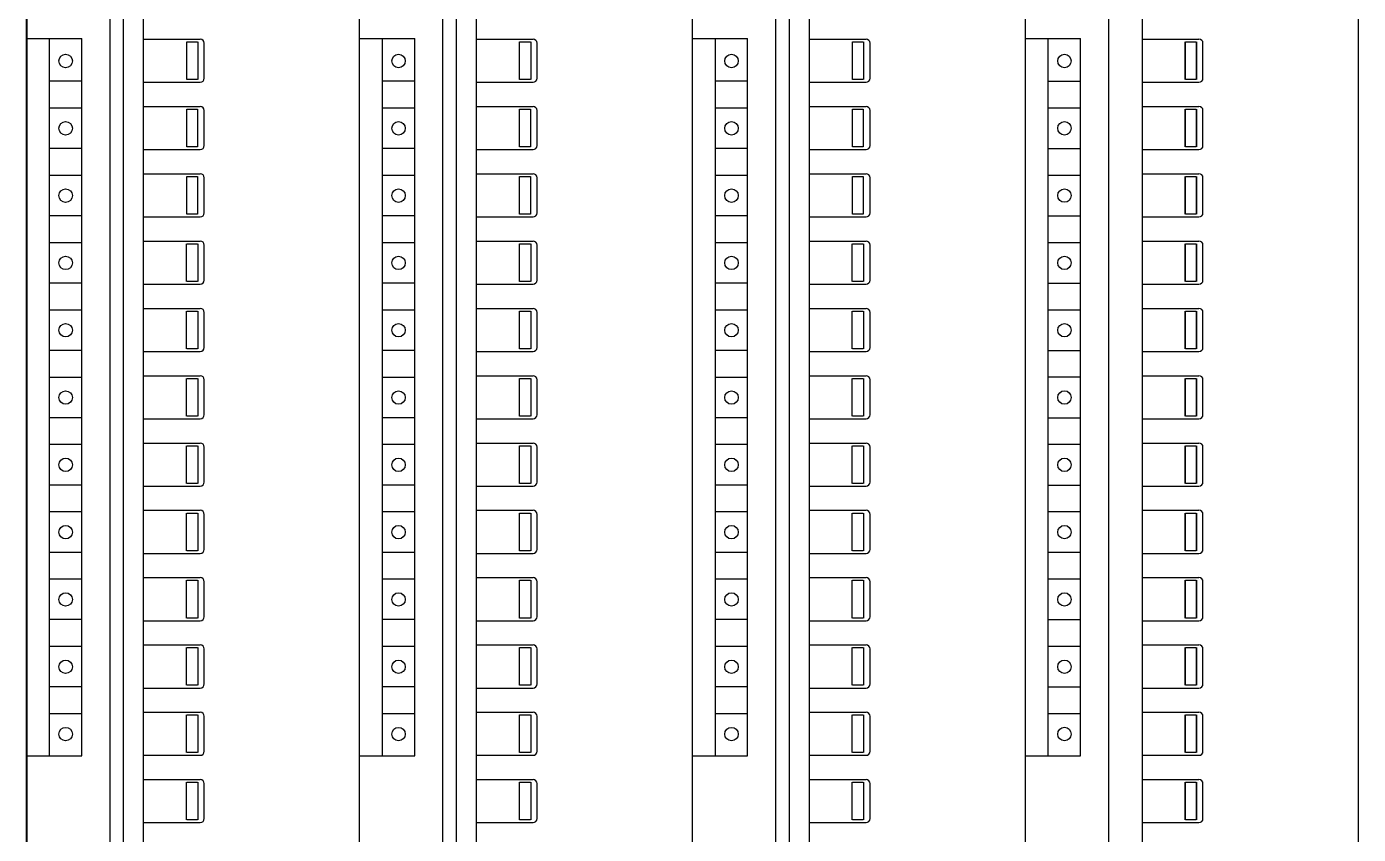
# Model space of a CAD drawing. Extents: x 430 to 1632, y -19 to 271.
# Drawn here: x 1290.2 to 1389.2, y 63.9 to 123.9 of the extents above; entities that cross this region are included whole.
import ezdxf

# ---------------------------------------------------------------- set-up
doc = ezdxf.new("R2010")
doc.units = 0
doc.header["$LTSCALE"] = 5
doc.header["$MEASUREMENT"] = 0
doc.layers.get('0').update_dxf_attribs({"linetype": 'CONTINUOUS'})

msp = doc.modelspace()

# ---------------------------------------------------------------- linework, layer by layer
at = {"color": 7, "linetype": 'Continuous'}
for p, q in [((1314.995, -17.648), (1314.995, 269.352)), ((1314.995, -17.648), (1314.995, 269.352)), ((1339.745, -17.648), (1339.745, 269.352)), ((1339.745, -17.648), (1339.745, 269.352)), ((1364.495, -17.648), (1364.495, 269.352)), ((1364.496, -17.648), (1364.496, 269.352)), ((1389.246, -17.648), (1389.246, 269.352)), ((1290.245, -18.572), (1290.245, 268.428)), ((1296.445, -1.108), (1296.445, 255.922)), ((1321.195, -1.108), (1321.195, 255.922)), ((1345.945, -1.108), (1345.945, 255.922)), ((1370.696, -1.108), (1370.696, 255.922)), ((1297.445, -1.108), (1297.445, 245.252)), ((1298.945, -4.108), (1298.945, 245.252)), ((1322.195, -1.108), (1322.195, 245.252)), ((1323.695, -4.108), (1323.695, 245.252)), ((1346.945, -1.108), (1346.945, 245.252)), ((1348.445, -4.108), (1348.445, 245.252)), ((1373.196, -4.108), (1373.196, 245.252)), ((1290.245, 123.052), (1294.345, 123.052)), ((1291.945, 69.752), (1291.945, 123.052)), ((1294.345, 69.752), (1294.345, 123.052)), ((1298.945, 122.992), (1303.145, 122.992)), ((1302.145, 119.992), (1302.145, 122.792)), ((1302.145, 122.792), (1302.945, 122.792)), ((1302.965, 122.792), (1302.965, 119.992)), ((1314.995, 123.052), (1319.095, 123.052)), ((1316.695, 69.752), (1316.695, 123.052)), ((1319.095, 69.752), (1319.095, 123.052)), ((1323.695, 122.992), (1327.895, 122.992)), ((1326.895, 119.992), (1326.895, 122.792)), ((1326.895, 122.792), (1327.695, 122.792)), ((1327.715, 122.792), (1327.715, 119.992)), ((1339.745, 123.052), (1343.845, 123.052)), ((1341.445, 69.752), (1341.445, 123.052)), ((1343.845, 69.752), (1343.845, 123.052)), ((1348.445, 122.992), (1352.645, 122.992)), ((1351.645, 119.992), (1351.645, 122.792)), ((1351.645, 122.792), (1352.445, 122.792)), ((1352.465, 122.792), (1352.465, 119.992)), ((1364.496, 123.052), (1368.596, 123.052)), ((1366.196, 69.752), (1366.196, 123.052)), ((1368.596, 69.752), (1368.596, 123.052)), ((1373.196, 122.992), (1377.396, 122.992)), ((1376.376, 119.992), (1376.376, 122.792)), ((1376.396, 119.992), (1376.396, 122.792)), ((1376.396, 122.792), (1377.196, 122.792)), ((1377.196, 122.792), (1377.196, 119.992)), ((1377.216, 122.792), (1377.216, 119.992)), ((1303.445, 120.092), (1303.445, 122.692)), ((1328.195, 120.092), (1328.195, 122.692)), ((1352.945, 120.092), (1352.945, 122.692)), ((1377.696, 120.092), (1377.696, 122.692)), ((1294.345, 119.871), (1291.945, 119.871)), ((1298.945, 119.792), (1303.145, 119.792)), ((1302.945, 119.992), (1302.145, 119.992)), ((1319.095, 119.871), (1316.695, 119.871)), ((1323.695, 119.792), (1327.895, 119.792)), ((1327.695, 119.992), (1326.895, 119.992)), ((1343.845, 119.871), (1341.445, 119.871)), ((1348.445, 119.792), (1352.645, 119.792)), ((1352.445, 119.992), (1351.645, 119.992)), ((1366.196, 119.873), (1368.596, 119.873)), ((1373.196, 119.792), (1377.396, 119.792)), ((1377.196, 119.992), (1376.396, 119.992)), ((1294.345, 117.871), (1291.945, 117.871)), ((1298.945, 117.992), (1303.145, 117.992)), ((1319.095, 117.871), (1316.695, 117.871)), ((1323.695, 117.992), (1327.895, 117.992)), ((1343.845, 117.871), (1341.445, 117.871)), ((1348.445, 117.992), (1352.645, 117.992)), ((1368.596, 117.873), (1366.196, 117.873)), ((1373.196, 117.992), (1377.396, 117.992)), ((1302.145, 114.992), (1302.145, 117.792)), ((1302.145, 117.792), (1302.945, 117.792)), ((1302.945, 117.792), (1302.945, 114.992)), ((1303.445, 115.092), (1303.445, 117.692)), ((1326.895, 114.992), (1326.895, 117.792)), ((1326.895, 117.792), (1327.695, 117.792)), ((1327.695, 117.792), (1327.695, 114.992)), ((1328.195, 115.092), (1328.195, 117.692)), ((1351.645, 114.992), (1351.645, 117.792)), ((1351.645, 117.792), (1352.445, 117.792)), ((1352.445, 117.792), (1352.445, 114.992)), ((1352.945, 115.092), (1352.945, 117.692)), ((1376.376, 114.992), (1376.376, 117.792)), ((1376.396, 114.992), (1376.396, 117.792)), ((1376.396, 117.792), (1377.196, 117.792)), ((1377.196, 117.792), (1377.196, 114.992)), ((1377.216, 117.792), (1377.216, 114.992)), ((1377.696, 115.092), (1377.696, 117.692)), ((1294.345, 114.871), (1291.945, 114.871)), ((1302.945, 114.992), (1302.145, 114.992)), ((1319.095, 114.871), (1316.695, 114.871)), ((1327.695, 114.992), (1326.895, 114.992)), ((1343.845, 114.871), (1341.445, 114.871)), ((1352.445, 114.992), (1351.645, 114.992)), ((1366.196, 114.873), (1368.596, 114.873)), ((1377.196, 114.992), (1376.396, 114.992)), ((1298.945, 114.792), (1303.145, 114.792)), ((1323.695, 114.792), (1327.895, 114.792)), ((1348.445, 114.792), (1352.645, 114.792)), ((1373.196, 114.792), (1377.396, 114.792)), ((1294.345, 112.871), (1291.945, 112.871)), ((1298.945, 112.992), (1303.145, 112.992)), ((1319.095, 112.871), (1316.695, 112.871)), ((1323.695, 112.992), (1327.895, 112.992)), ((1343.845, 112.871), (1341.445, 112.871)), ((1348.445, 112.992), (1352.645, 112.992)), ((1368.596, 112.873), (1366.196, 112.873)), ((1373.196, 112.992), (1377.396, 112.992)), ((1302.145, 109.992), (1302.145, 112.792)), ((1302.145, 112.792), (1302.945, 112.792)), ((1302.945, 112.792), (1302.945, 109.992)), ((1303.445, 110.092), (1303.445, 112.692)), ((1326.895, 109.992), (1326.895, 112.792)), ((1326.895, 112.792), (1327.695, 112.792)), ((1327.695, 112.792), (1327.695, 109.992)), ((1328.195, 110.092), (1328.195, 112.692)), ((1351.645, 109.992), (1351.645, 112.792)), ((1351.645, 112.792), (1352.445, 112.792)), ((1352.445, 112.792), (1352.445, 109.992)), ((1352.945, 110.092), (1352.945, 112.692)), ((1376.376, 109.992), (1376.376, 112.792)), ((1376.396, 109.992), (1376.396, 112.792)), ((1376.396, 112.792), (1377.196, 112.792)), ((1377.196, 112.792), (1377.196, 109.992)), ((1377.216, 112.792), (1377.216, 109.992)), ((1377.696, 110.092), (1377.696, 112.692)), ((1302.945, 109.992), (1302.145, 109.992)), ((1327.695, 109.992), (1326.895, 109.992)), ((1352.445, 109.992), (1351.645, 109.992)), ((1377.196, 109.992), (1376.396, 109.992)), ((1294.345, 109.871), (1291.945, 109.871)), ((1298.945, 109.792), (1303.145, 109.792)), ((1319.095, 109.871), (1316.695, 109.871)), ((1323.695, 109.792), (1327.895, 109.792)), ((1343.845, 109.871), (1341.445, 109.871)), ((1348.445, 109.792), (1352.645, 109.792)), ((1366.196, 109.873), (1368.596, 109.873)), ((1373.196, 109.792), (1377.396, 109.792)), ((1298.945, 107.992), (1303.145, 107.992)), ((1323.695, 107.992), (1327.895, 107.992)), ((1348.445, 107.992), (1352.645, 107.992)), ((1373.196, 107.992), (1377.396, 107.992)), ((1294.345, 107.871), (1291.945, 107.871)), ((1302.125, 104.992), (1302.125, 107.792)), ((1302.145, 107.792), (1302.945, 107.792)), ((1302.965, 107.792), (1302.965, 104.992)), ((1303.445, 105.092), (1303.445, 107.692)), ((1319.095, 107.871), (1316.695, 107.871)), ((1326.875, 104.992), (1326.875, 107.792)), ((1326.895, 107.792), (1327.695, 107.792)), ((1327.715, 107.792), (1327.715, 104.992)), ((1328.195, 105.092), (1328.195, 107.692)), ((1343.845, 107.871), (1341.445, 107.871)), ((1351.625, 104.992), (1351.625, 107.792)), ((1351.645, 107.792), (1352.445, 107.792)), ((1352.465, 107.792), (1352.465, 104.992)), ((1352.945, 105.092), (1352.945, 107.692)), ((1368.596, 107.873), (1366.196, 107.873)), ((1376.376, 104.992), (1376.376, 107.792)), ((1376.396, 104.992), (1376.396, 107.792)), ((1376.396, 107.792), (1377.196, 107.792)), ((1377.196, 107.792), (1377.196, 104.992)), ((1377.216, 107.792), (1377.216, 104.992)), ((1377.696, 105.092), (1377.696, 107.692)), ((1377.196, 106.697), (1377.216, 106.697)), ((1302.945, 104.992), (1302.145, 104.992)), ((1327.695, 104.992), (1326.895, 104.992)), ((1352.445, 104.992), (1351.645, 104.992)), ((1377.196, 104.992), (1376.396, 104.992)), ((1294.345, 104.871), (1291.945, 104.871)), ((1298.945, 104.792), (1303.145, 104.792)), ((1319.095, 104.871), (1316.695, 104.871)), ((1323.695, 104.792), (1327.895, 104.792)), ((1343.845, 104.871), (1341.445, 104.871)), ((1348.445, 104.792), (1352.645, 104.792)), ((1366.196, 104.873), (1368.596, 104.873)), ((1373.196, 104.792), (1377.396, 104.792)), ((1298.945, 102.992), (1303.145, 102.992)), ((1323.695, 102.992), (1327.895, 102.992)), ((1348.445, 102.992), (1352.645, 102.992)), ((1373.196, 102.992), (1377.396, 102.992)), ((1294.345, 102.871), (1291.945, 102.871)), ((1302.125, 99.992), (1302.125, 102.792)), ((1302.145, 102.792), (1302.945, 102.792)), ((1302.965, 102.792), (1302.965, 99.992)), ((1303.445, 100.092), (1303.445, 102.692)), ((1319.095, 102.871), (1316.695, 102.871)), ((1326.875, 99.992), (1326.875, 102.792)), ((1326.895, 102.792), (1327.695, 102.792)), ((1327.715, 102.792), (1327.715, 99.992)), ((1328.195, 100.092), (1328.195, 102.692)), ((1343.845, 102.871), (1341.445, 102.871)), ((1351.625, 99.992), (1351.625, 102.792)), ((1351.645, 102.792), (1352.445, 102.792)), ((1352.465, 102.792), (1352.465, 99.992)), ((1352.945, 100.092), (1352.945, 102.692)), ((1368.596, 102.873), (1366.196, 102.873)), ((1376.376, 99.992), (1376.376, 102.792)), ((1376.396, 99.992), (1376.396, 102.792)), ((1376.396, 102.792), (1377.196, 102.792)), ((1377.196, 102.792), (1377.196, 99.992)), ((1377.216, 102.792), (1377.216, 99.992)), ((1377.696, 100.092), (1377.696, 102.692)), ((1302.945, 99.992), (1302.145, 99.992)), ((1327.695, 99.992), (1326.895, 99.992)), ((1352.445, 99.992), (1351.645, 99.992)), ((1377.196, 99.992), (1376.396, 99.992)), ((1294.345, 99.871), (1291.945, 99.871)), ((1298.945, 99.792), (1303.145, 99.792)), ((1319.095, 99.871), (1316.695, 99.871)), ((1323.695, 99.792), (1327.895, 99.792)), ((1343.845, 99.871), (1341.445, 99.871)), ((1348.445, 99.792), (1352.645, 99.792)), ((1366.196, 99.873), (1368.596, 99.873)), ((1373.196, 99.792), (1377.396, 99.792)), ((1294.345, 97.871), (1291.945, 97.871)), ((1298.945, 97.992), (1303.145, 97.992)), ((1302.125, 94.992), (1302.125, 97.792)), ((1302.145, 97.792), (1302.945, 97.792)), ((1302.965, 97.792), (1302.965, 94.992)), ((1303.445, 95.092), (1303.445, 97.692)), ((1319.095, 97.871), (1316.695, 97.871)), ((1323.695, 97.992), (1327.895, 97.992)), ((1326.875, 94.992), (1326.875, 97.792)), ((1326.895, 97.792), (1327.695, 97.792)), ((1327.715, 97.792), (1327.715, 94.992)), ((1328.195, 95.092), (1328.195, 97.692)), ((1343.845, 97.871), (1341.445, 97.871)), ((1348.445, 97.992), (1352.645, 97.992)), ((1351.625, 94.992), (1351.625, 97.792)), ((1351.645, 97.792), (1352.445, 97.792)), ((1352.465, 97.792), (1352.465, 94.992)), ((1352.945, 95.092), (1352.945, 97.692)), ((1368.596, 97.873), (1366.196, 97.873)), ((1373.196, 97.992), (1377.396, 97.992)), ((1376.376, 94.992), (1376.376, 97.792)), ((1376.396, 94.992), (1376.396, 97.792)), ((1376.396, 97.792), (1377.196, 97.792)), ((1377.196, 97.792), (1377.196, 94.992)), ((1377.216, 97.792), (1377.216, 94.992)), ((1377.696, 95.092), (1377.696, 97.692)), ((1294.345, 94.871), (1291.945, 94.871)), ((1298.945, 94.792), (1303.145, 94.792)), ((1302.945, 94.992), (1302.145, 94.992)), ((1319.095, 94.871), (1316.695, 94.871)), ((1323.695, 94.792), (1327.895, 94.792)), ((1327.695, 94.992), (1326.895, 94.992)), ((1343.845, 94.871), (1341.445, 94.871)), ((1348.445, 94.792), (1352.645, 94.792)), ((1352.445, 94.992), (1351.645, 94.992)), ((1366.196, 94.873), (1368.596, 94.873)), ((1373.196, 94.792), (1377.396, 94.792)), ((1377.196, 94.992), (1376.396, 94.992)), ((1294.345, 92.871), (1291.945, 92.871)), ((1298.945, 92.992), (1303.145, 92.992)), ((1302.125, 89.992), (1302.125, 92.792)), ((1302.145, 92.792), (1302.945, 92.792)), ((1302.965, 92.792), (1302.965, 89.992)), ((1303.445, 90.092), (1303.445, 92.692)), ((1319.095, 92.871), (1316.695, 92.871)), ((1323.695, 92.992), (1327.895, 92.992)), ((1326.875, 89.992), (1326.875, 92.792)), ((1326.895, 92.792), (1327.695, 92.792)), ((1327.715, 92.792), (1327.715, 89.992)), ((1328.195, 90.092), (1328.195, 92.692)), ((1343.845, 92.871), (1341.445, 92.871)), ((1348.445, 92.992), (1352.645, 92.992)), ((1351.625, 89.992), (1351.625, 92.792)), ((1351.645, 92.792), (1352.445, 92.792)), ((1352.465, 92.792), (1352.465, 89.992)), ((1352.945, 90.092), (1352.945, 92.692)), ((1368.596, 92.873), (1366.196, 92.873)), ((1373.196, 92.992), (1377.396, 92.992)), ((1376.376, 89.992), (1376.376, 92.792)), ((1376.396, 89.992), (1376.396, 92.792)), ((1376.396, 92.792), (1377.196, 92.792)), ((1377.196, 92.792), (1377.196, 89.992)), ((1377.216, 92.792), (1377.216, 89.992)), ((1377.696, 90.092), (1377.696, 92.692)), ((1294.345, 89.871), (1291.945, 89.871)), ((1298.945, 89.792), (1303.145, 89.792)), ((1302.945, 89.992), (1302.145, 89.992)), ((1319.095, 89.871), (1316.695, 89.871)), ((1323.695, 89.792), (1327.895, 89.792)), ((1327.695, 89.992), (1326.895, 89.992)), ((1343.845, 89.871), (1341.445, 89.871)), ((1348.445, 89.792), (1352.645, 89.792)), ((1352.445, 89.992), (1351.645, 89.992)), ((1366.196, 89.873), (1368.596, 89.873)), ((1373.196, 89.792), (1377.396, 89.792)), ((1377.196, 89.992), (1376.396, 89.992)), ((1294.345, 87.871), (1291.945, 87.871)), ((1298.945, 87.992), (1303.145, 87.992)), ((1302.125, 84.992), (1302.125, 87.792)), ((1302.145, 87.792), (1302.945, 87.792)), ((1302.965, 87.792), (1302.965, 84.992)), ((1303.445, 85.092), (1303.445, 87.692)), ((1319.095, 87.871), (1316.695, 87.871)), ((1323.695, 87.992), (1327.895, 87.992)), ((1326.875, 84.992), (1326.875, 87.792)), ((1326.895, 87.792), (1327.695, 87.792)), ((1327.715, 87.792), (1327.715, 84.992)), ((1328.195, 85.092), (1328.195, 87.692)), ((1343.845, 87.871), (1341.445, 87.871)), ((1348.445, 87.992), (1352.645, 87.992)), ((1351.625, 84.992), (1351.625, 87.792)), ((1351.645, 87.792), (1352.445, 87.792)), ((1352.465, 87.792), (1352.465, 84.992)), ((1352.945, 85.092), (1352.945, 87.692)), ((1368.596, 87.873), (1366.196, 87.873)), ((1373.196, 87.992), (1377.396, 87.992)), ((1376.376, 84.992), (1376.376, 87.792)), ((1376.396, 84.992), (1376.396, 87.792)), ((1376.396, 87.792), (1377.196, 87.792)), ((1377.196, 87.792), (1377.196, 84.992)), ((1377.216, 87.792), (1377.216, 84.992)), ((1377.696, 85.092), (1377.696, 87.692)), ((1294.345, 84.871), (1291.945, 84.871)), ((1298.945, 84.792), (1303.145, 84.792)), ((1302.945, 84.992), (1302.145, 84.992)), ((1319.095, 84.871), (1316.695, 84.871)), ((1323.695, 84.792), (1327.895, 84.792)), ((1327.695, 84.992), (1326.895, 84.992)), ((1343.845, 84.871), (1341.445, 84.871)), ((1348.445, 84.792), (1352.645, 84.792)), ((1352.445, 84.992), (1351.645, 84.992)), ((1366.196, 84.873), (1368.596, 84.873)), ((1373.196, 84.792), (1377.396, 84.792)), ((1377.196, 84.992), (1376.396, 84.992)), ((1294.345, 82.871), (1291.945, 82.871)), ((1298.945, 82.992), (1303.145, 82.992)), ((1302.125, 79.992), (1302.125, 82.792)), ((1302.145, 82.792), (1302.945, 82.792)), ((1302.965, 82.792), (1302.965, 79.992)), ((1303.445, 80.092), (1303.445, 82.692)), ((1319.095, 82.871), (1316.695, 82.871)), ((1323.695, 82.992), (1327.895, 82.992)), ((1326.875, 79.992), (1326.875, 82.792)), ((1326.895, 82.792), (1327.695, 82.792)), ((1327.715, 82.792), (1327.715, 79.992)), ((1328.195, 80.092), (1328.195, 82.692)), ((1343.845, 82.871), (1341.445, 82.871)), ((1348.445, 82.992), (1352.645, 82.992)), ((1351.625, 79.992), (1351.625, 82.792)), ((1351.645, 82.792), (1352.445, 82.792)), ((1352.465, 82.792), (1352.465, 79.992)), ((1352.945, 80.092), (1352.945, 82.692)), ((1368.596, 82.873), (1366.196, 82.873)), ((1373.196, 82.992), (1377.396, 82.992)), ((1376.376, 79.992), (1376.376, 82.792)), ((1376.396, 79.992), (1376.396, 82.792)), ((1376.396, 82.792), (1377.196, 82.792)), ((1377.196, 82.792), (1377.196, 79.992)), ((1377.216, 82.792), (1377.216, 79.992)), ((1377.696, 80.092), (1377.696, 82.692)), ((1294.345, 79.871), (1291.945, 79.871)), ((1298.945, 79.792), (1303.145, 79.792)), ((1302.945, 79.992), (1302.145, 79.992)), ((1319.095, 79.871), (1316.695, 79.871)), ((1323.695, 79.792), (1327.895, 79.792)), ((1327.695, 79.992), (1326.895, 79.992)), ((1343.845, 79.871), (1341.445, 79.871)), ((1348.445, 79.792), (1352.645, 79.792)), ((1352.445, 79.992), (1351.645, 79.992)), ((1366.196, 79.873), (1368.596, 79.873)), ((1373.196, 79.792), (1377.396, 79.792)), ((1377.196, 79.992), (1376.396, 79.992)), ((1294.345, 77.871), (1291.945, 77.871)), ((1298.945, 77.992), (1303.145, 77.992)), ((1302.125, 74.992), (1302.125, 77.792)), ((1302.145, 77.792), (1302.945, 77.792)), ((1302.965, 77.792), (1302.965, 74.992)), ((1303.445, 75.092), (1303.445, 77.692)), ((1319.095, 77.871), (1316.695, 77.871)), ((1323.695, 77.992), (1327.895, 77.992)), ((1326.875, 74.992), (1326.875, 77.792)), ((1326.895, 77.792), (1327.695, 77.792)), ((1327.715, 77.792), (1327.715, 74.992)), ((1328.195, 75.092), (1328.195, 77.692)), ((1343.845, 77.871), (1341.445, 77.871)), ((1348.445, 77.992), (1352.645, 77.992)), ((1351.625, 74.992), (1351.625, 77.792)), ((1351.645, 77.792), (1352.445, 77.792)), ((1352.465, 77.792), (1352.465, 74.992)), ((1352.945, 75.092), (1352.945, 77.692)), ((1368.596, 77.873), (1366.196, 77.873)), ((1373.196, 77.992), (1377.396, 77.992)), ((1376.376, 74.992), (1376.376, 77.792)), ((1376.396, 74.992), (1376.396, 77.792)), ((1376.396, 77.792), (1377.196, 77.792)), ((1377.196, 77.792), (1377.196, 74.992)), ((1377.216, 77.792), (1377.216, 74.992)), ((1377.696, 75.092), (1377.696, 77.692)), ((1377.196, 76.697), (1377.216, 76.697)), ((1294.345, 74.871), (1291.945, 74.871)), ((1298.945, 74.792), (1303.145, 74.792)), ((1302.945, 74.992), (1302.145, 74.992)), ((1319.095, 74.871), (1316.695, 74.871)), ((1323.695, 74.792), (1327.895, 74.792)), ((1327.695, 74.992), (1326.895, 74.992)), ((1343.845, 74.871), (1341.445, 74.871)), ((1348.445, 74.792), (1352.645, 74.792)), ((1352.445, 74.992), (1351.645, 74.992)), ((1366.196, 74.873), (1368.596, 74.873)), ((1373.196, 74.792), (1377.396, 74.792)), ((1377.196, 74.992), (1376.396, 74.992)), ((1294.345, 72.871), (1291.945, 72.871)), ((1298.945, 72.992), (1303.145, 72.992)), ((1302.125, 69.992), (1302.125, 72.792)), ((1302.145, 72.792), (1302.945, 72.792)), ((1302.965, 72.792), (1302.965, 69.992)), ((1303.445, 70.092), (1303.445, 72.692)), ((1319.095, 72.871), (1316.695, 72.871)), ((1323.695, 72.992), (1327.895, 72.992)), ((1326.875, 69.992), (1326.875, 72.792)), ((1326.895, 72.792), (1327.695, 72.792)), ((1327.715, 72.792), (1327.715, 69.992)), ((1328.195, 70.092), (1328.195, 72.692)), ((1343.845, 72.871), (1341.445, 72.871)), ((1348.445, 72.992), (1352.645, 72.992)), ((1351.625, 69.992), (1351.625, 72.792)), ((1351.645, 72.792), (1352.445, 72.792)), ((1352.465, 72.792), (1352.465, 69.992)), ((1352.945, 70.092), (1352.945, 72.692)), ((1368.596, 72.873), (1366.196, 72.873)), ((1373.196, 72.992), (1377.396, 72.992)), ((1376.376, 69.992), (1376.376, 72.792)), ((1376.396, 69.992), (1376.396, 72.792)), ((1376.396, 72.792), (1377.196, 72.792)), ((1377.196, 72.792), (1377.196, 69.992)), ((1377.216, 72.792), (1377.216, 69.992)), ((1377.696, 70.092), (1377.696, 72.692)), ((1290.245, 69.752), (1294.345, 69.752)), ((1298.945, 69.792), (1303.145, 69.792)), ((1302.945, 69.992), (1302.145, 69.992)), ((1314.995, 69.752), (1319.095, 69.752)), ((1323.695, 69.792), (1327.895, 69.792)), ((1327.695, 69.992), (1326.895, 69.992)), ((1339.745, 69.752), (1343.845, 69.752)), ((1348.445, 69.792), (1352.645, 69.792)), ((1352.445, 69.992), (1351.645, 69.992)), ((1364.496, 69.752), (1368.596, 69.752)), ((1373.196, 69.792), (1377.396, 69.792)), ((1377.196, 69.992), (1376.396, 69.992)), ((1298.945, 67.992), (1303.145, 67.992)), ((1302.125, 64.992), (1302.125, 67.792)), ((1302.145, 67.792), (1302.945, 67.792)), ((1302.965, 67.792), (1302.965, 64.992)), ((1303.445, 65.092), (1303.445, 67.692)), ((1323.695, 67.992), (1327.895, 67.992)), ((1326.875, 64.992), (1326.875, 67.792)), ((1326.895, 67.792), (1327.695, 67.792)), ((1327.715, 67.792), (1327.715, 64.992)), ((1328.195, 65.092), (1328.195, 67.692)), ((1348.445, 67.992), (1352.645, 67.992)), ((1351.625, 64.992), (1351.625, 67.792)), ((1351.645, 67.792), (1352.445, 67.792)), ((1352.465, 67.792), (1352.465, 64.992)), ((1352.945, 65.092), (1352.945, 67.692)), ((1373.196, 67.992), (1377.396, 67.992)), ((1376.376, 64.992), (1376.376, 67.792)), ((1376.396, 64.992), (1376.396, 67.792)), ((1376.396, 67.792), (1377.196, 67.792)), ((1377.196, 67.792), (1377.196, 64.992)), ((1377.216, 67.792), (1377.216, 64.992)), ((1377.696, 65.092), (1377.696, 67.692)), ((1298.945, 64.792), (1303.145, 64.792)), ((1302.945, 64.992), (1302.145, 64.992)), ((1323.695, 64.792), (1327.895, 64.792)), ((1327.695, 64.992), (1326.895, 64.992)), ((1348.445, 64.792), (1352.645, 64.792)), ((1352.445, 64.992), (1351.645, 64.992)), ((1373.196, 64.792), (1377.396, 64.792)), ((1377.196, 64.992), (1376.396, 64.992))]:
    msp.add_line(p, q, dxfattribs=at)
msp.add_line((1290.252, 142.856), (1290.252, -16.79))
for centre in [(1293.145, 121.371), (1317.895, 121.371), (1342.645, 121.371), (1367.396, 121.373), (1293.145, 116.371), (1317.895, 116.371), (1342.645, 116.371), (1367.396, 116.373), (1367.396, 111.373), (1293.145, 111.371), (1317.895, 111.371), (1342.645, 111.371), (1293.145, 106.371), (1317.895, 106.371), (1342.645, 106.371), (1367.396, 106.373), (1293.145, 101.371), (1317.895, 101.371), (1342.645, 101.371), (1367.396, 101.373), (1293.145, 96.371), (1317.895, 96.371), (1342.645, 96.371), (1367.396, 96.373), (1293.145, 91.371), (1317.895, 91.371), (1342.645, 91.371), (1367.396, 91.373), (1293.145, 86.371), (1317.895, 86.371), (1342.645, 86.371), (1367.396, 86.373), (1293.145, 81.371), (1317.895, 81.371), (1342.645, 81.371), (1367.396, 81.373), (1293.145, 76.371), (1317.895, 76.371), (1342.645, 76.371), (1367.396, 76.373), (1293.145, 71.371), (1317.895, 71.371), (1342.645, 71.371), (1367.396, 71.373)]:
    msp.add_circle(centre, 0.5, dxfattribs=at)
for centre, start, end in [((1303.145, 122.692), 0, 90), ((1327.895, 122.692), 0, 90), ((1352.645, 122.692), 0, 90), ((1377.396, 122.692), 0, 90), ((1303.145, 120.092), 270, 0), ((1327.895, 120.092), 270, 0), ((1352.645, 120.092), 270, 0), ((1377.396, 120.092), 270, 0), ((1303.145, 117.692), 0, 90), ((1327.895, 117.692), 0, 90), ((1352.645, 117.692), 0, 90), ((1377.396, 117.692), 0, 90), ((1303.145, 115.092), 270, 0), ((1327.895, 115.092), 270, 0), ((1352.645, 115.092), 270, 0), ((1377.396, 115.092), 270, 0), ((1303.145, 112.692), 0, 90), ((1327.895, 112.692), 0, 90), ((1352.645, 112.692), 0, 90), ((1377.396, 112.692), 0, 90), ((1303.145, 110.092), 270, 0), ((1327.895, 110.092), 270, 0), ((1352.645, 110.092), 270, 0), ((1377.396, 110.092), 270, 0), ((1303.145, 107.692), 0, 90), ((1327.895, 107.692), 0, 90), ((1352.645, 107.692), 0, 90), ((1377.396, 107.692), 0, 90), ((1303.145, 105.092), 270, 0), ((1327.895, 105.092), 270, 0), ((1352.645, 105.092), 270, 0), ((1377.396, 105.092), 270, 0), ((1303.145, 102.692), 0, 90), ((1327.895, 102.692), 0, 90), ((1352.645, 102.692), 0, 90), ((1377.396, 102.692), 0, 90), ((1303.145, 100.092), 270, 0), ((1327.895, 100.092), 270, 0), ((1352.645, 100.092), 270, 0), ((1377.396, 100.092), 270, 0), ((1303.145, 97.692), 0, 90), ((1327.895, 97.692), 0, 90), ((1352.645, 97.692), 0, 90), ((1377.396, 97.692), 0, 90), ((1303.145, 95.092), 270, 0), ((1327.895, 95.092), 270, 0), ((1352.645, 95.092), 270, 0), ((1377.396, 95.092), 270, 0), ((1303.145, 92.692), 0, 90), ((1327.895, 92.692), 0, 90), ((1352.645, 92.692), 0, 90), ((1377.396, 92.692), 0, 90), ((1303.145, 90.092), 270, 0), ((1327.895, 90.092), 270, 0), ((1352.645, 90.092), 270, 0), ((1377.396, 90.092), 270, 0), ((1303.145, 87.692), 0, 90), ((1327.895, 87.692), 0, 90), ((1352.645, 87.692), 0, 90), ((1377.396, 87.692), 0, 90), ((1303.145, 85.092), 270, 0), ((1327.895, 85.092), 270, 0), ((1352.645, 85.092), 270, 0), ((1377.396, 85.092), 270, 0), ((1303.145, 82.692), 0, 90), ((1327.895, 82.692), 0, 90), ((1352.645, 82.692), 0, 90), ((1377.396, 82.692), 0, 90), ((1303.145, 80.092), 270, 0), ((1327.895, 80.092), 270, 0), ((1352.645, 80.092), 270, 0), ((1377.396, 80.092), 270, 0), ((1303.145, 77.692), 0, 90), ((1327.895, 77.692), 0, 90), ((1352.645, 77.692), 0, 90), ((1377.396, 77.692), 0, 90), ((1303.145, 75.092), 270, 0), ((1327.895, 75.092), 270, 0), ((1352.645, 75.092), 270, 0), ((1377.396, 75.092), 270, 0), ((1303.145, 72.692), 0, 90), ((1327.895, 72.692), 0, 90), ((1352.645, 72.692), 0, 90), ((1377.396, 72.692), 0, 90), ((1303.145, 70.092), 270, 0), ((1327.895, 70.092), 270, 0), ((1352.645, 70.092), 270, 0), ((1377.396, 70.092), 270, 0), ((1303.145, 67.692), 0, 90), ((1327.895, 67.692), 0, 90), ((1352.645, 67.692), 0, 90), ((1377.396, 67.692), 0, 90), ((1303.145, 65.092), 270, 0), ((1327.895, 65.092), 270, 0), ((1352.645, 65.092), 270, 0), ((1377.396, 65.092), 270, 0)]:
    msp.add_arc(centre, 0.3, start, end, dxfattribs=at)

doc.saveas('drawing.dxf')
